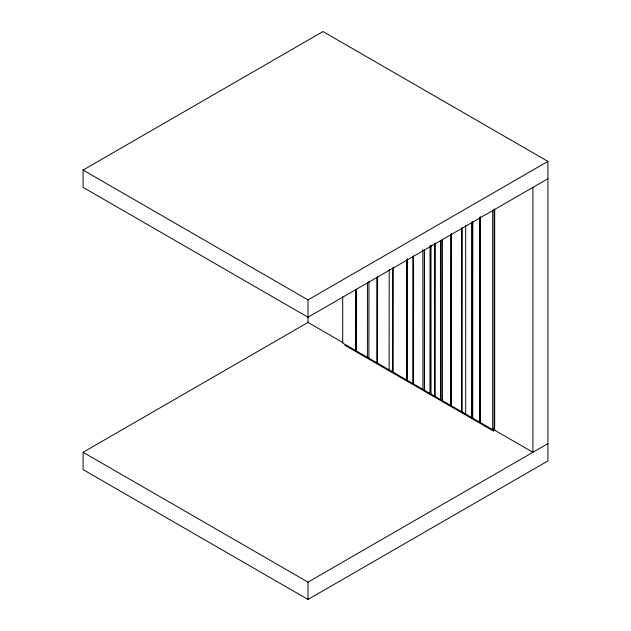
<?xml version="1.0" encoding="UTF-8"?>
<svg xmlns="http://www.w3.org/2000/svg" width="631" height="631" viewBox="0 0 631 631"><rect width="100%" height="100%" fill="white"/><g stroke="black" fill="none" stroke-linecap="round" stroke-linejoin="round"><path stroke-width="0.95" d="M547.913 178.715L307.999 317.227L83.087 187.375L83.087 170.062L323.001 31.55L547.913 161.402L547.913 460.938L307.999 599.45L83.087 469.598L83.087 452.285L308.48 322.149M83.087 170.062L307.999 299.914L547.913 161.402M355.758 289.7L355.758 350.694L355.837 289.653M355.758 350.694L356.586 351.081M368.954 358.227L367.455 357.359M377.575 363.204L376.825 362.77M389.201 269.571L389.122 369.955L392.868 372.116L392.947 267.796M406.743 260.106L406.743 380.122L406.814 260.067M406.743 380.122L407.563 380.517M413.565 256.091L413.565 383.979L412.816 383.545M422.857 249.742L422.936 389.39M422.857 389.43L424.434 390.258L424.434 249.576M430.807 245.388L430.807 393.933L430.058 393.499M434.483 243.661L434.483 396.142L434.554 243.613M434.483 396.142L435.303 396.528M440.856 240.45L440.856 399.817L440.927 240.411M451.441 233.691L451.441 405.843L450.692 405.417M461.86 227.988L461.86 411.948L461.939 227.941M471.98 222.025L471.98 417.793L472.059 221.986M471.98 417.793L472.808 418.179M479.481 217.498L479.481 422.123L479.552 217.458M479.481 422.123L480.301 422.51L480.301 216.906M342.712 296.838L342.712 343.075L492.661 429.64L494.081 428.82L494.081 209.445M344.889 345.283L493.332 430.989L494.68 430.208L494.68 209.05M83.087 452.285L307.999 582.137L547.913 443.625M342.933 342.594L307.999 322.425L307.999 299.914M493.726 429.656L532.919 452.285L532.919 187.375M440.856 399.817L442.426 400.646L442.426 239.307M461.86 411.948L465.686 414.07L465.686 225.188M493.332 428.386L493.332 430.989M492.661 210.265L492.661 429.64M480.23 216.946L480.23 422.557M472.808 221.434L472.729 418.227M451.362 233.73L451.362 405.891M450.692 234.243L450.613 405.457M435.303 243.061L435.232 396.576M430.728 245.427L430.728 393.981M430.058 245.94L429.979 393.547M424.363 249.624L424.363 390.297M413.486 256.131L413.486 384.019M412.816 256.643L412.737 383.585M407.492 258.576L407.492 380.556M392.868 267.844L392.868 372.116M377.575 276.63L377.504 363.243M376.825 277.183L376.754 362.809M368.954 281.489L368.883 358.266M367.455 282.593L367.384 357.398M356.586 289.108L356.507 351.128M307.999 582.137L307.999 599.45"/></g></svg>
